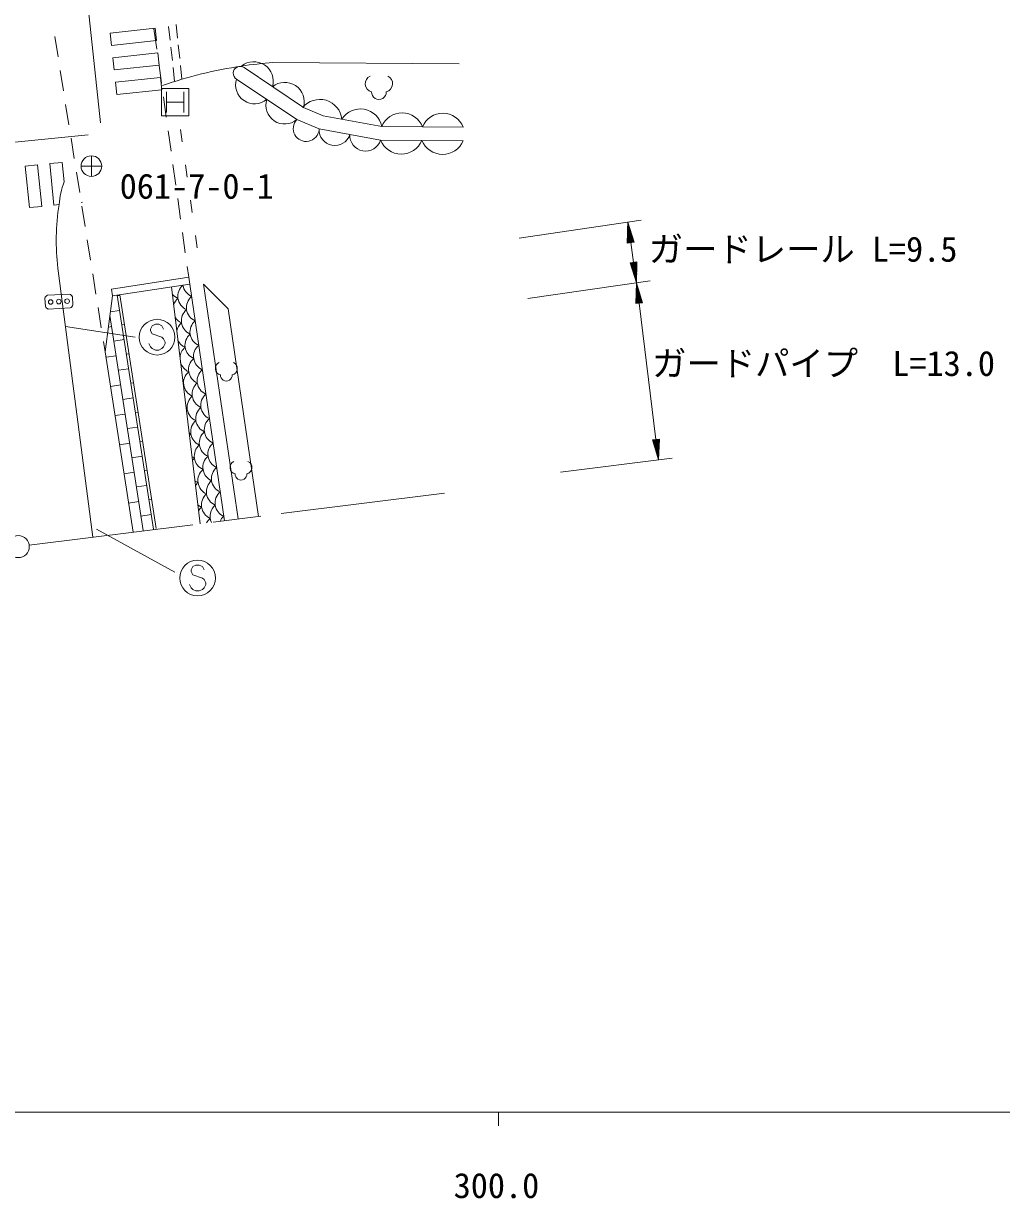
# Model space of a CAD drawing. Units: millimetres, scale not verified. Extents: x 40000 to 680000, y 20000 to 380000.
# Drawn here: x 333391 to 404633, y 198715 to 284346 of the extents above; entities that cross this region are included whole.
import ezdxf
from ezdxf.enums import TextEntityAlignment as Align

# ---------------------------------------------------------------- set-up
doc = ezdxf.new("R2010")
doc.units = ezdxf.units.MM
doc.header["$LTSCALE"] = 1000
doc.linetypes.add('CHAIN', pattern=[18.5, 12, -1.5, 3.5, -1.5])
for name, color, linetype, lineweight in [('M-BGD', 7, 'Continuous', 13), ('M-BMK', 2, 'CHAIN', 13), ('M-BMK-SRVR', 3, 'Continuous', 13), ('M-STR-HTXT', 7, 'Continuous', 13), ('M-STR-STRC', 7, 'Continuous', 13), ('M-STR-STRD', 7, 'Continuous', 13), ('M-TTL-BAND', 7, 'Continuous', 13)]:
    doc.layers.add(name, color=color, linetype=linetype, lineweight=lineweight)
doc.styles.add('ＭＳ ゴシック', font='')
doc.styles.get('ＭＳ ゴシック').set_extended_font_data('MS Gothic')

msp = doc.modelspace()

# ---------------------------------------------------------------- linework, layer by layer
at = {"layer": 'M-BGD'}
for p, q in [((339005, 277102), (337209, 293644)), ((339710, 283642), (342971, 283996)), ((339808, 282747), (339710, 283642)), ((342890, 283962), (343098, 282477)), ((343068, 283101), (342971, 283996)), ((343963, 284125), (344071, 283130)), ((344608, 283281), (344500, 284275)), ((335906, 281907), (335669, 283388)), ((339808, 282747), (343068, 283101)), ((344125, 282633), (344233, 281639)), ((344769, 281790), (344662, 282784)), ((339905, 281852), (343165, 282207)), ((340002, 280958), (339905, 281852)), ((343262, 281312), (343165, 282207)), ((336300, 279438), (336063, 280919)), ((340002, 280958), (343262, 281312)), ((343237, 281487), (343445, 280001)), ((344287, 281142), (344398, 280116)), ((344933, 280281), (344823, 281293)), ((353785, 278232), (349454, 281130)), ((340099, 280063), (343359, 280417)), ((340196, 279168), (340099, 280063)), ((343457, 279522), (343359, 280417)), ((348911, 280290), (353306, 277350)), ((340196, 279168), (343457, 279522)), ((336694, 276969), (336458, 278451)), ((343583, 279011), (343791, 277525)), ((355212, 277621), (353785, 278232)), ((359495, 276843), (355212, 277621)), ((344826, 276623), (344951, 275731)), ((353306, 277350), (354922, 276658)), ((354922, 276658), (359401, 275843)), ((365427, 276801), (359495, 276843)), ((321803, 274618), (338091, 276239)), ((337089, 274501), (336852, 275982)), ((343930, 276535), (344138, 275049)), ((359401, 275843), (365420, 275801)), ((333518, 273955), (334413, 274044)), ((334714, 271019), (334413, 274044)), ((335309, 274133), (336204, 274222)), ((335610, 271108), (335309, 274133)), ((336346, 272799), (336204, 274222)), ((344277, 274059), (344484, 272573)), ((345187, 274048), (345312, 273157)), ((333819, 270930), (333518, 273955)), ((337483, 272032), (337246, 273513)), ((344623, 271583), (344831, 270098)), ((345547, 271473), (345672, 270582)), ((333819, 270930), (334714, 271019)), ((335610, 271108), (335982, 271145)), ((337599, 271306), (337685, 271314)), ((337877, 269563), (337641, 271045)), ((344970, 269107), (345178, 267622)), ((345908, 268898), (346033, 268007)), ((338272, 267095), (338035, 268576)), ((345316, 266631), (345426, 265849)), ((338666, 264626), (338429, 266107)), ((339801, 264996), (345426, 265849)), ((345502, 265348), (345426, 265849)), ((339801, 264996), (339877, 264495)), ((339877, 264495), (345502, 265348)), ((344169, 265146), (346259, 247888)), ((345502, 265348), (348026, 248111)), ((346511, 265356), (348291, 263556)), ((346511, 265356), (349018, 248236)), ((342850, 247502), (340219, 264546)), ((340226, 264501), (340421, 264531)), ((340414, 264576), (343045, 247532)), ((339060, 262157), (338824, 263638)), ((342109, 247387), (339688, 263067)), ((339724, 263335), (340390, 263438)), ((348291, 263556), (350507, 248423)), ((339577, 262225), (339813, 262261)), ((340554, 262376), (340749, 262406)), ((339977, 261199), (340718, 261313)), ((339338, 260419), (339218, 261170)), ((339399, 260022), (340141, 260136)), ((340882, 260251), (341077, 260281)), ((340305, 259074), (341046, 259188)), ((339727, 257897), (340469, 258012)), ((341210, 258126), (341405, 258156)), ((340633, 256949), (341374, 257064)), ((340055, 255772), (340797, 255887)), ((341538, 256001), (341733, 256031)), ((340961, 254824), (341702, 254939)), ((340383, 253648), (341125, 253762)), ((341866, 253876), (342061, 253906)), ((341289, 252700), (342030, 252814)), ((342194, 251752), (342389, 251782)), ((340712, 251523), (341453, 251637)), ((341617, 250575), (342358, 250689)), ((341040, 249398), (341781, 249512)), ((342522, 249627), (342717, 249657)), ((341945, 248450), (342686, 248564))]:
    msp.add_line(p, q, dxfattribs=at)
msp.add_lwpolyline([(339877, 264495), (339338, 260419), (341368, 247273)], dxfattribs=at)
for centre, radius, start, end in [((349166, 280721), 500, 54.79114, 239.41438), ((350162, 280140), 1422, 343.58016, 129.07844), ((350218, 279866), 1374, 162.01125, 310.43012), ((352422, 278634), 1422, 343.58016, 129.07844), ((358881, 279962), 599, 113.44836, 257.2818), ((359684, 279962), 599, 282.7182, 66.55164), ((359282, 279345), 534, 176.52859, 3.47141), ((352415, 278396), 1374, 162.01125, 310.43012), ((354984, 277215), 1600, 5.66583, 141.63043), ((357928, 276518), 1600, 11.71475, 147.67935), ((360973, 276232), 1600, 21.61327, 157.57786), ((363939, 276212), 1600, 21.61327, 157.57786), ((353981, 276691), 943, 135.69191, 354.42874), ((356068, 276599), 1148, 177.09358, 342.30053), ((358308, 276192), 1148, 177.09358, 342.30053), ((360910, 276465), 1632, 202.38094, 336.8102), ((363919, 276443), 1632, 202.38094, 336.8102), ((342017, 270685), 6052, 159.5545, 175.64042), ((345066, 265284), 1060, 218.01257, 246.43973), ((345692, 264466), 1060, 130.48488, 246.43973), ((346056, 265429), 1060, 188.46913, 246.43973), ((345327, 263503), 1060, 130.22131, 160.86061), ((346317, 263648), 1060, 130.22131, 246.43973), ((345327, 263503), 1060, 212.94774, 246.43973), ((345952, 262685), 1060, 130.22131, 246.43973), ((345588, 261722), 1060, 130.22131, 167.07861), ((346578, 261867), 1060, 130.22131, 246.43973), ((345588, 261722), 1060, 206.72974, 246.43973), ((346213, 260904), 1060, 130.22131, 246.43973), ((345849, 259941), 1060, 130.22131, 176.3239), ((346838, 260086), 1060, 130.22131, 246.43973), ((345849, 259941), 1060, 197.48446, 246.43973), ((346474, 259123), 1060, 130.22131, 246.43973), ((347845, 259209), 479, 113.44836, 257.2818), ((348487, 259209), 479, 282.7182, 66.55164), ((346110, 258160), 1060, 130.22131, 246.43973), ((347099, 258305), 1060, 130.22131, 246.43973), ((348166, 258716), 428, 176.52859, 3.47141), ((345485, 258978), 1060, 244.72415, 246.43973), ((345745, 257197), 1060, 130.22131, 131.99332), ((346735, 257342), 1060, 130.22131, 246.43973), ((346370, 256379), 1060, 130.22131, 246.43973), ((347360, 256524), 1060, 130.22131, 246.43973), ((345745, 257197), 1060, 241.81503, 246.43973), ((346006, 255416), 1060, 130.22131, 135.01025), ((346996, 255561), 1060, 130.22131, 246.43973), ((346631, 254598), 1060, 130.22131, 246.43973), ((347621, 254743), 1060, 130.22131, 246.43973), ((346006, 255416), 1060, 238.7981, 246.43973), ((346267, 253635), 1060, 130.22131, 138.15742), ((347256, 253780), 1060, 130.22131, 246.43973), ((346892, 252817), 1060, 130.22131, 246.43973), ((347881, 252962), 1060, 130.22131, 246.43973), ((346267, 253635), 1060, 235.65093, 246.43973), ((346528, 251854), 1060, 130.22131, 141.46431), ((347517, 251999), 1060, 130.22131, 246.43973), ((347153, 251036), 1060, 130.22131, 246.43973), ((348142, 251181), 1060, 130.22131, 246.43973), ((348911, 251995), 479, 113.44836, 257.2818), ((349553, 251995), 479, 282.7182, 66.55164), ((346528, 251854), 1060, 232.34404, 246.43973), ((347778, 250218), 1060, 130.22131, 246.43973), ((349232, 251502), 428, 176.52859, 3.47141), ((346788, 250073), 1060, 130.22131, 144.97116), ((347414, 249255), 1060, 130.22131, 246.43973), ((348403, 249400), 1060, 130.22131, 246.43973), ((346788, 250073), 1060, 228.83719, 246.43973), ((348039, 248437), 1060, 130.22131, 204.85333), ((347049, 248292), 1060, 130.22131, 148.73558), ((348664, 247619), 1060, 130.22131, 154.78677), ((347674, 247474), 1060, 130.22131, 153.48157)]:
    msp.add_arc(centre, radius, start, end, dxfattribs=at)
at = {"layer": 'M-BMK'}
msp.add_line((333808, 246322), (365354, 250291), dxfattribs=at)
at = {"layer": 'M-BMK-SRVR'}
for p, q in [((338337, 274704), (338337, 273204)), ((339087, 273954), (337587, 273954))]:
    msp.add_line(p, q, dxfattribs=at)
for centre, radius in [((338337, 273954), 750), ((333014, 246222), 800)]:
    msp.add_circle(centre, radius, dxfattribs=at)
at = {"layer": 'M-STR-HTXT'}
for p, q in [((369488, 268711), (378393, 270014)), ((377404, 269869), (377373, 268349)), ((377404, 269869), (377868, 268421)), ((377404, 269869), (377621, 268385)), ((377472, 268363), (377385, 268957)), ((377391, 269261), (377522, 268370)), ((377571, 268378), (377397, 269565)), ((377670, 268392), (377496, 269579)), ((377589, 269290), (377720, 268399)), ((377769, 268407), (377682, 269000)), ((377373, 268349), (377868, 268421)), ((377379, 268653), (377423, 268356)), ((377621, 268385), (377832, 266940)), ((377775, 268711), (377819, 268414)), ((378079, 266976), (377585, 266904)), ((378049, 265456), (377585, 266904)), ((377678, 266614), (377634, 266911)), ((377684, 266918), (377771, 266325)), ((377863, 266035), (377733, 266926)), ((377783, 266933), (377956, 265746)), ((378049, 265456), (377832, 266940)), ((377882, 266947), (378055, 265760)), ((378061, 266064), (377931, 266955)), ((377981, 266962), (378067, 266368)), ((378073, 266672), (378030, 266969)), ((378049, 265456), (378079, 266976)), ((370134, 264298), (379039, 265601)), ((378049, 265456), (377985, 263937)), ((378024, 264848), (378134, 263955)), ((378184, 263961), (378037, 265152)), ((378049, 265456), (378481, 263998)), ((378049, 265456), (378233, 263967)), ((378283, 263973), (378136, 265164)), ((378222, 264873), (378333, 263980)), ((377985, 263937), (378481, 263998)), ((377998, 264240), (378035, 263943)), ((378084, 263949), (378011, 264544)), ((378233, 263967), (379461, 254031)), ((378382, 263986), (378309, 264581)), ((378395, 264290), (378432, 263992)), ((379710, 254061), (379213, 254000)), ((379645, 252542), (379213, 254000)), ((379300, 253708), (379263, 254006)), ((379313, 254012), (379386, 253417)), ((379473, 253125), (379362, 254018)), ((379412, 254025), (379559, 252834)), ((379645, 252542), (379461, 254031)), ((379511, 254037), (379658, 252846)), ((379671, 253150), (379561, 254043)), ((379610, 254049), (379684, 253454)), ((379645, 252542), (379710, 254061)), ((379697, 253757), (379660, 254055)), ((372508, 251660), (380638, 252665))]:
    msp.add_line(p, q, dxfattribs=at)
at = {"layer": 'M-STR-STRC'}
for p, q in [((343442, 277609), (343442, 279609)), ((343442, 279609), (345442, 279609)), ((343817, 279359), (343817, 277859)), ((345067, 279359), (345067, 277859)), ((345442, 279609), (345442, 277609)), ((343817, 278609), (345067, 278609)), ((345442, 277609), (343442, 277609)), ((335142, 264538), (336740, 264624)), ((334954, 264327), (334986, 263728)), ((336983, 263836), (336951, 264435)), ((336794, 263626), (335196, 263539)), ((336454, 262253), (341531, 261486)), ((342767, 262314), (342648, 262078)), ((342648, 262078), (342648, 261959)), ((343003, 262432), (342767, 262314)), ((343239, 262432), (343003, 262432)), ((343476, 262314), (343239, 262432)), ((343594, 262078), (343476, 262314)), ((342648, 261959), (342767, 261723)), ((342767, 261723), (343476, 261487)), ((343476, 261487), (343594, 261369)), ((343594, 261369), (343712, 261132)), ((342648, 260778), (342530, 261014)), ((342767, 260659), (342648, 260778)), ((343003, 260541), (342767, 260659)), ((343239, 260541), (343003, 260541)), ((343476, 260659), (343239, 260541)), ((343594, 260778), (343476, 260659)), ((343712, 261014), (343594, 260778)), ((343712, 261132), (343712, 261014)), ((338700, 247494), (344415, 244372)), ((345716, 244762), (345598, 244525)), ((345598, 244525), (345598, 244407)), ((345598, 244407), (345716, 244171)), ((345953, 244880), (345716, 244762)), ((345716, 244171), (346425, 243934)), ((346189, 244880), (345953, 244880)), ((346425, 244762), (346189, 244880)), ((346543, 244525), (346425, 244762)), ((345598, 243225), (345480, 243462)), ((345716, 243107), (345598, 243225)), ((346425, 243934), (346543, 243816)), ((346543, 243225), (346425, 243107)), ((346543, 243816), (346662, 243580)), ((346662, 243462), (346543, 243225)), ((346662, 243580), (346662, 243462)), ((345953, 242989), (345716, 243107)), ((346189, 242989), (345953, 242989)), ((346425, 243107), (346189, 242989))]:
    msp.add_line(p, q, dxfattribs=at)
for centre, radius in [((335369, 264049), 167), ((335968, 264082), 167), ((336567, 264114), 167), ((343121, 261487), 1300), ((346071, 243934), 1300)]:
    msp.add_circle(centre, radius, dxfattribs=at)
for centre, radius, start, end in [((336653, 264316), 320, 21.89707, 74.30391), ((335247, 264254), 302, 110.2261, 165.97489), ((336677, 263921), 318, 291.67072, 344.53026), ((335275, 263839), 310, 200.91993, 255.28106)]:
    msp.add_arc(centre, radius, start, end, dxfattribs=at)
at = {"layer": 'M-STR-STRD'}
for p, q in [((365121, 281403), (351565, 281499)), ((335900, 266508), (338451, 246906))]:
    msp.add_line(p, q, dxfattribs=at)
for centre, radius, start, end in [((353872, 250270), 31314, 98.45809, 109.30692), ((353872, 250270), 31314, 94.22512, 98.45809), ((351969, 268544), 16197, 170.75909, 187.22016)]:
    msp.add_arc(centre, radius, start, end, dxfattribs=at)
at = {"layer": 'M-TTL-BAND'}
for p, q in [((40000, 205000), (579000, 205000)), ((368000, 205000), (368000, 204000))]:
    msp.add_line(p, q, dxfattribs=at)

# ---------------------------------------------------------------- texts
at = {"layer": 'M-BMK-SRVR', "style": 'ＭＳ ゴシック'}
msp.add_text('061-7-0-1', height=1833, dxfattribs=at).set_placement((340398, 271023), align=Align.BOTTOM_LEFT)
at = {"layer": 'M-STR-HTXT', "style": 'ＭＳ ゴシック'}
for s, p in [('ガードレール L=9.5', (390180, 266437)), ('ガードパイプ  L=13.0', (391672, 258107))]:
    msp.add_text(s, height=1833, dxfattribs=at).set_placement(p, align=Align.BOTTOM_CENTER)
at = {"layer": 'M-TTL-BAND', "style": 'ＭＳ ゴシック'}
msp.add_text('300.0', height=1833, dxfattribs=at).set_placement((367844, 198195), align=Align.BOTTOM_CENTER)

doc.saveas('drawing.dxf')
